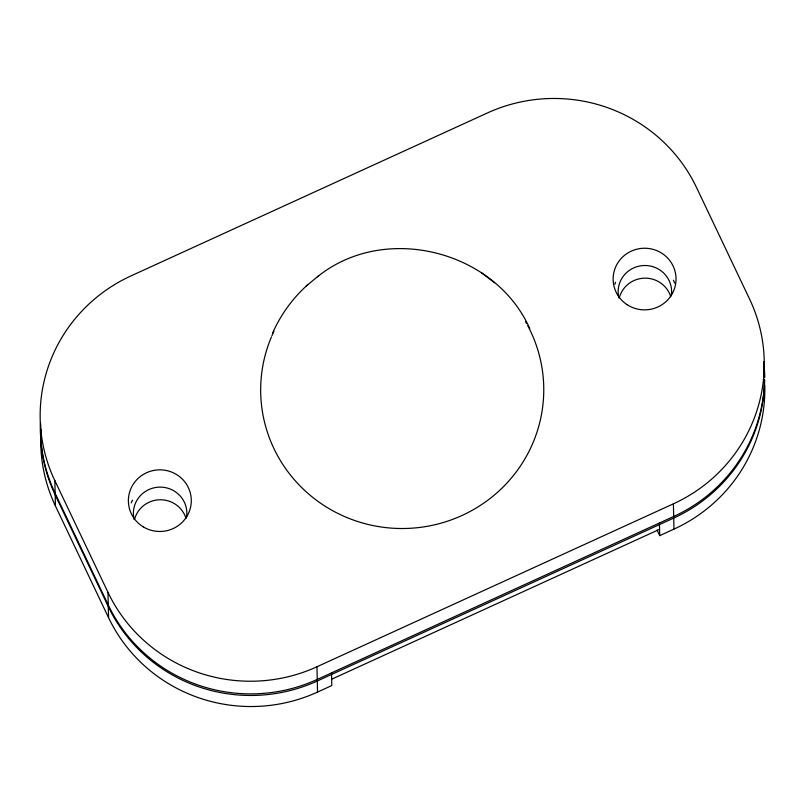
<?xml version="1.0" encoding="UTF-8"?>
<svg xmlns="http://www.w3.org/2000/svg" width="805" height="805" viewBox="0 0 805 805"><rect width="100%" height="100%" fill="white"/><g stroke="black" fill="none" stroke-linecap="round" stroke-linejoin="round"><path stroke-width="1.21" d="M272.583 333.059C280.754 314.735 292.688 298.112 307.701 284.779M317.472 276.779C384.418 222.522 494.854 250.285 529.76 328.541M306.182 286.067L318.8 275.652M54.861 480.666L107.981 592.349A157.287 154.067 -1.3 0 0 316.959 666.771L673.393 503.829A157.287 154.067 -1.3 0 0 749.566 299.037L696.446 187.354A157.287 154.067 -1.3 0 0 487.468 112.931L131.024 275.884A157.287 154.067 -1.3 0 0 54.861 480.666L55.434 505.963L108.554 617.646A157.287 154.067 -1.3 0 0 317.532 692.069L331.791 685.548L331.499 672.9M331.65 679.229L659.567 529.318M657.021 529.972L659.718 535.637L673.976 529.116A157.287 154.067 -1.3 0 0 764.79 385.142M494.552 282.756L481.551 272.794M673.393 503.829L673.976 529.116M659.426 522.988L659.718 535.637M316.959 666.771L317.532 692.069M107.981 592.349L108.554 617.646M55.434 505.963A157.287 154.067 -1.3 0 1 41.166 429.447M764.529 379.759A157.287 154.067 -1.3 0 1 673.684 516.478L317.25 679.42A157.287 154.067 -1.3 0 1 108.262 604.998L55.143 493.314A157.287 154.067 -1.3 0 1 40.542 422.826M763.804 361.616A157.287 154.067 -1.3 0 1 764.559 377.344M763.683 370.662A157.287 154.067 -1.3 0 1 764.317 376.68M134.727 518.672A26.736 26.193 -1.3 0 1 160.326 499.764A26.736 26.193 -1.3 0 1 186.036 518.47M619.458 297.176A26.736 26.193 -1.3 0 1 644.966 278.148A26.736 26.193 -1.3 0 1 670.766 296.753M134.153 519.587A26.736 26.193 -1.3 0 1 158.766 487.146A26.736 26.193 -1.3 0 1 186.599 516.931M618.944 298.081A26.736 26.193 -1.3 0 1 643.406 265.539A26.736 26.193 -1.3 0 1 671.37 295.204M40.572 424.406A157.287 154.067 -1.3 0 0 55.183 494.894L108.303 606.578A157.287 154.067 -1.3 0 0 317.281 681L673.725 518.058A157.287 154.067 -1.3 0 0 764.589 380.131M763.714 361.998A157.287 154.067 -1.3 0 1 764.599 377.716M527.798 325.763A141.549 138.661 -1.3 0 1 408.316 528.382A141.549 138.661 -1.3 0 1 271.466 336.852M271.939 335.735A141.549 138.661 -1.3 0 1 273.952 331.308M525.444 321.517A141.549 138.661 -1.3 0 1 526.641 323.63M614.859 284.215A31.455 30.811 -1.3 0 1 615.543 282.263M673.433 280.241A31.455 30.811 -1.3 0 1 674.62 283.098M131.185 502.924A31.455 30.811 -1.3 0 1 132.553 500.136M143.24 526.852A31.455 30.811 -1.3 0 0 191.278 501.616A31.455 30.811 -1.3 0 0 144.991 473.501A31.455 30.811 -1.3 0 0 143.24 526.852M627.115 304.682A31.455 30.811 -1.3 0 0 675.979 281.036A31.455 30.811 -1.3 0 0 630.677 251.422A31.455 30.811 -1.3 0 0 627.115 304.682"/></g></svg>
